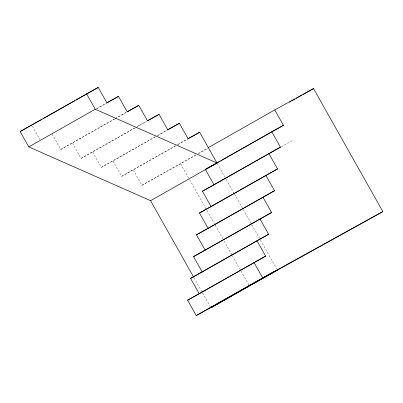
<?xml version="1.0" encoding="UTF-8"?>
<svg xmlns="http://www.w3.org/2000/svg" width="403" height="403" viewBox="0 0 403 403"><rect width="100%" height="100%" fill="white"/><g stroke="black" fill="none" stroke-linecap="round" stroke-linejoin="round"><path stroke-width="0.3" stroke-dasharray="2.02 1.51" d="M96.519 108.674L106.86 102.805M96.715 108.75L106.513 103.188M52.073 134.078L60.742 149.463L114.638 118.875M115.182 118.568L126.613 112.079M60.742 149.463L114.835 118.95M115.379 118.638L126.265 112.462M72.369 143.045L81.033 158.424L134.934 127.842M137.111 126.602L146.365 121.353M81.033 158.424L135.131 127.912M135.675 127.605L146.561 121.424M92.665 152.012L101.329 167.391L156.863 135.876M157.407 135.569L167.749 129.701M101.329 167.391L155.422 136.879M157.603 135.645L166.857 130.391M112.961 160.973L121.625 176.358L177.154 144.843M177.698 144.536L188.045 138.667M121.625 176.358L175.718 145.846M177.894 144.606L187.697 139.045M133.257 169.94L141.921 185.32L195.818 154.737M197.994 153.503L208.341 147.629M141.921 185.32L196.538 154.943M198.724 153.699L207.469 148.737M281.203 146.878L292.089 140.702M217.303 163.542L225.076 177.33M226.285 179.481L234.284 193.677M234.591 194.221L242.898 208.961M243.205 209.505L251.507 224.244M251.815 224.793L260.121 239.528M260.429 240.077L276.73 269.008M180.685 163.94L189.304 179.234M189.612 179.783L214.854 224.582M215.162 225.126L222.859 238.788M224.088 240.969L232.093 255.175M232.4 255.724L240.712 270.473M241.024 271.018L249.336 285.772M193.999 277.743L202.311 292.492M202.618 293.036L210.316 306.698M32.376 126.174L39.847 139.433"/><path stroke-width="0.6" d="M248.792 286.08L210.93 307.791L277.35 270.101L196.266 315.574L187.602 300.195L265.648 256.091L256.978 240.712L190.564 278.402L199.228 293.782L187.602 300.195M193.687 277.193L150.586 200.699L28.815 146.909L20.15 131.529L98.196 87.426L106.86 102.805L118.492 96.388L127.157 111.772L138.788 105.354L147.453 120.734L159.084 114.321L167.749 129.701L179.375 123.283L188.045 138.667L199.671 132.249L217.005 163.008L205.374 169.426L214.043 184.806L280.463 147.115L271.793 131.736L205.374 169.426M42.124 119.243L20.15 131.529M43.212 118.628L74.787 100.71M75.875 100.09L98.196 87.426M28.815 146.909L95.234 109.218L217.005 163.008M107.057 102.876L118.492 96.388M127.353 111.843L138.788 105.354M147.649 120.809L159.084 114.321M167.401 130.083L179.375 123.283M188.241 138.738L199.671 132.249M208.341 147.629L274.755 109.938L313.519 88.559L382.85 211.6L251.532 284.548M289.47 102.206L290.563 101.586M291.656 100.967L294.936 99.103M296.029 98.483L302.038 95.073M303.132 94.453L313.519 88.559M150.586 200.699L220.27 161.155M221.363 160.54L283.425 125.318L274.755 109.938M268.831 153.528L277.496 168.912L211.081 206.603L202.412 191.218L280.463 147.115M265.869 175.325L274.534 190.705L208.119 228.395L199.45 213.016L277.496 168.912M262.907 197.122L271.572 212.502L205.152 250.192L196.488 234.813L274.534 190.705M259.945 218.915L268.61 234.294L202.19 271.985L193.526 256.605L271.572 212.502M199.772 293.47L265.648 256.091M196.266 315.574L262.685 277.884L382.85 211.6M207.898 309.161L274.312 271.471M249.336 285.772L250.434 285.158M271.793 131.736L283.425 125.318M202.412 191.218L214.043 184.806M199.45 213.016L211.081 206.603M196.488 234.813L208.119 228.395M193.526 256.605L205.152 250.192M256.978 240.712L268.61 234.294M190.564 278.402L202.19 271.985M254.016 262.504L262.685 277.884M86.569 93.839L95.234 109.218"/></g></svg>
